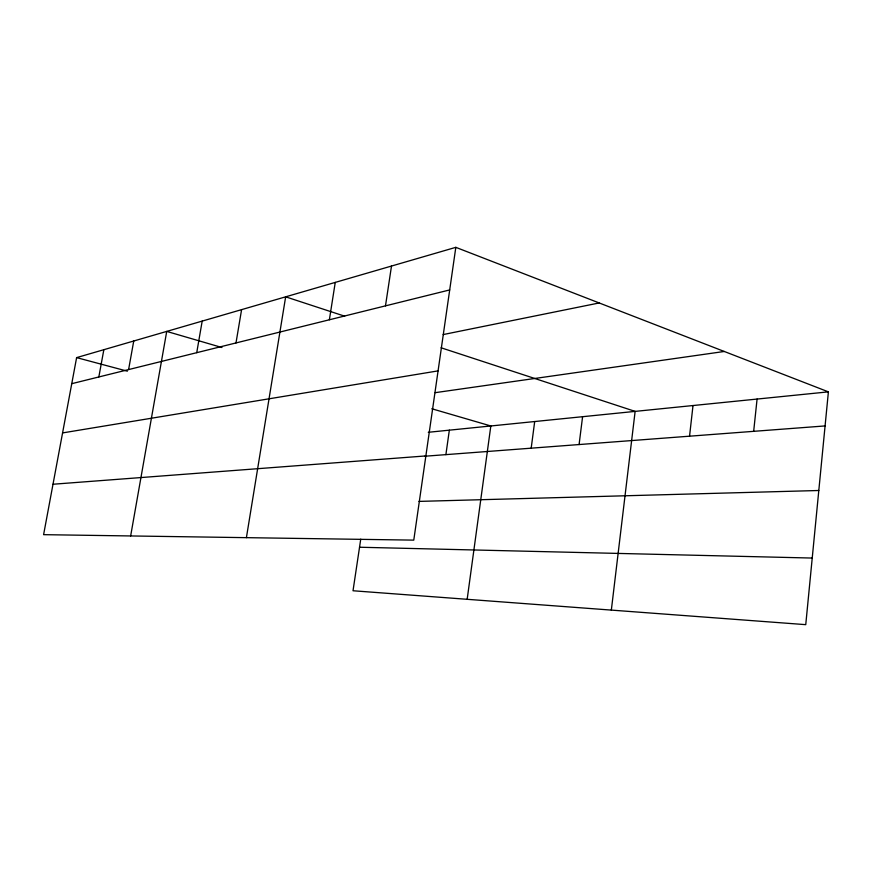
<?xml version="1.0" encoding="UTF-8"?>
<svg xmlns="http://www.w3.org/2000/svg" width="872" height="872" viewBox="0 0 872 872"><rect width="100%" height="100%" fill="white"/><g stroke="black" fill="none" stroke-linecap="round" stroke-linejoin="round"><path stroke-width="1.31" d="M455.816 247.343L413.775 540.128L43.6 534.667L76.616 357.618L455.816 247.343L828.4 391.855L805.75 624.657L353.018 590.758L360.746 539.158M753.67 431.335L757.081 399.06M689.545 436.185L693.011 405.535M611.337 610.106L635.132 411.388L441.069 347.775M579.084 444.557L582.594 416.696M531.19 448.175L534.689 421.547M467.163 599.304L490.827 425.972L431.793 408.75M445.886 454.639L449.342 430.168M385.489 305.854L391.495 266.047M329.376 319.773L335.251 282.408M246.405 537.653L285.656 296.829L344.658 316.176M235.996 342.936L241.588 309.647M196.734 352.68L202.184 321.103M130.647 535.953L166.726 331.415L221.957 347.525M128.598 369.575L133.743 341.007M98.841 376.955L103.844 349.705M71.766 383.68L449.701 289.929M443.15 334.576L599.184 302.955M62.577 432.915L438.071 370.883M435.226 392.662L724.272 351.471M428.283 432.294L828.4 391.855M53.007 484.243L425.863 455.925M424.849 456.23L825.086 425.928M418.963 501.4L818.797 490.5M359.537 547.235L812.224 558.058M76.616 357.618L127.367 371.178"/></g></svg>
